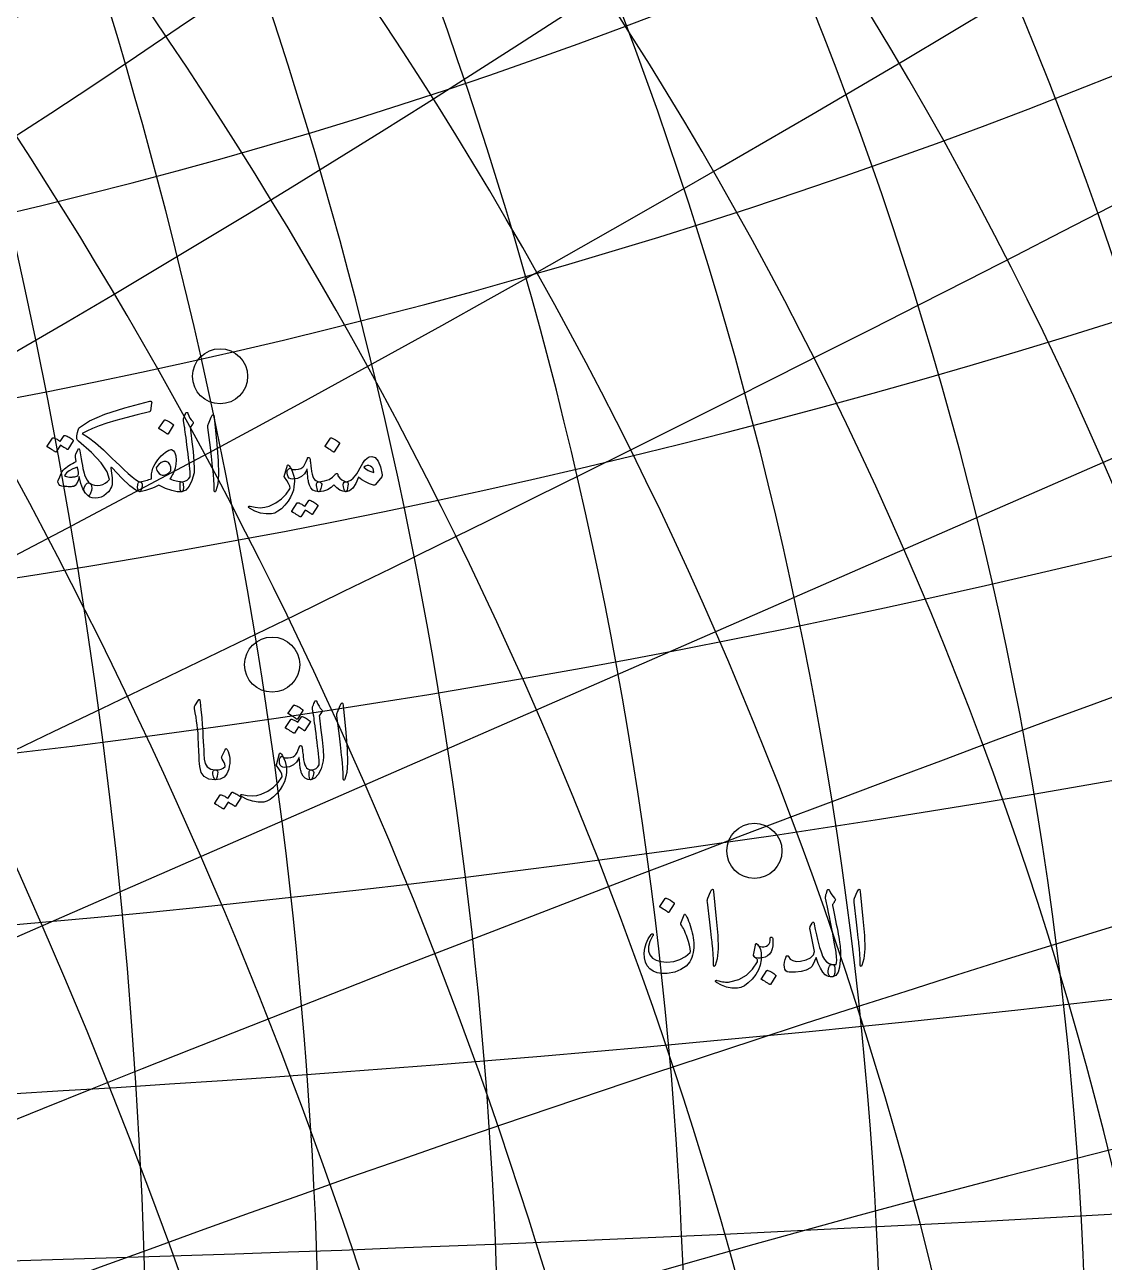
# Model space of a CAD drawing. Header units: millimetres. Extents: x -93 to 93, y -93 to 102.
# Drawn here: x 28.26 to 55.23, y 4.12 to 35.02 of the extents above; entities that cross this region are included whole.
import ezdxf

# ---------------------------------------------------------------- set-up
doc = ezdxf.new("R2010")
doc.units = ezdxf.units.MM
for name, color, linetype in [('ENGRAVE', 7, 'Continuous'), ('ENGRAVE_FINE', 8, 'Continuous'), ('TEXT', 5, 'Continuous')]:
    doc.layers.add(name, color=color, linetype=linetype)

msp = doc.modelspace()

# ---------------------------------------------------------------- linework, layer by layer
at = {"layer": 'ENGRAVE'}
msp.add_lwpolyline([(-78.8401, -34.4171), (78.8401, 34.4171)], dxfattribs=at)
for centre, radius in [((0, 0), 92.5), ((0, 0), 90.23375), ((0, 0), 86.025), ((0, 0), 86.025), ((33.13877120811424, 26.243951126987167), 0.6882), ((34.43854612104022, 19.043089270237854), 0.6882), ((46.48853873751298, 14.391280852213434), 0.6882)]:
    msp.add_circle(centre, radius, dxfattribs=at)
for centre, radius, start, end in [((-15.168528515445692, 5.0011889793700714e-15), 87.3520742874712, 279.99999983752946, 80.00000016247054), ((-72.18354577202558, 9.758659094876748e-15), 112.29766206480934, 309.9999999658587, 50.000000034141294), ((-49.66655690703753, 2.7075026651397943e-15), 99.33311381407509, 299.99999995038047, 60.00000004961953), ((-31.31053940275002, 0), 91.5458928772403, 289.99999992129074, 70.00000007870972), ((-102.52060280291674, 5.6538157364751155e-15), 133.8311422056668, 319.9999999759614, 40.00000002403863), ((-4.817300315426914e-15, 133.83114220566696), 102.5206028029169, 229.99999997596137, 310.0000000240386), ((-5.626093109739206e-15, 172.0499999999998), 148.99967072111247, 239.99999998346016, 300.00000001653984), ((1.746591513949201e-14, 251.52027352402982), 236.35174500858412, 249.99999998957287, 290.00000001042713), ((-5.558491933175161e-15, 495.39823081243094), 487.8720185326133, 259.99999999494844, 280.00000000505156)]:
    msp.add_arc(centre, radius, start, end, dxfattribs=at)
at = {"layer": 'ENGRAVE_FINE'}
msp.add_lwpolyline([(-78.8401, -34.4171), (78.8401, 34.4171)], dxfattribs=at)
for centre, radius, start, end in [((-7.526212279817645, 8.119422323193695e-15), 86.3536015246665, 274.9999996725535, 85.00000032744651), ((-23.05032927888738, 3.0584866627739177e-15), 89.05963341977744, 284.9999998930846, 75.00000010691542), ((-60.23535347449013, -3.252574430796591e-15), 105.01713399820412, 304.9999999590866, 55.00000004091339), ((-40.114116292783706, 8.991473341385332e-15), 94.91808547874831, 294.9999999385643, 65.00000006143568), ((-86.02499999999996, -1.1723341796468616e-14), 121.65772170314547, 314.99999997135205, 45.000000028647946), ((-6.897616614894542, -3.0111054971237197), 86.35360152466649, 298.5833330058865, 108.58333366078), ((-13.901640084243787, -6.068662150098609), 87.35207428747132, 303.5833331708634, 103.58333349580312), ((-48.67312015238095, 111.49676508595176), 86.02500000000009, 248.58333330468554, 338.583333361981), ((-21.125146129507776, -9.222032361257194), 89.05963341977743, 308.58333322641806, 98.58333344024845), ((6.897616614894488, 3.0111054971236766), 86.35360152466643, 118.58333300588606, 288.58333366078045), ((13.901640084243802, 6.068662150098621), 87.35207428747135, 123.5833331708634, 283.5833334958031), ((21.12514612950774, 9.22203236125717), 89.0596334197774, 128.58333322641806, 278.5833334402489), ((28.695456462856022, 12.526797518899356), 91.54589287724042, 133.58333325462377, 273.58333341204275), ((36.76375110690086, 16.04895418713696), 94.9180854787483, 138.5833332718978, 268.58333339476917), ((45.518363738590764, 19.870718093751716), 99.33311381407516, 143.58333328371396, 263.583333382953), ((55.2044454079305, 24.09910818681059), 105.01713399820419, 148.58333329241964, 258.5833333742469), ((66.15471450018525, 28.87937031206012), 112.29766206480939, 153.5833332991922, 253.58333336747432), ((78.84011867264003, 34.417093321256196), 121.65772170314563, 158.58333330468554, 248.58333336198098), ((93.95799466867241, 41.016694612257176), 133.8311422056669, 163.58333330929486, 243.58333335737166), ((112.59535833364276, 49.15270322460947), 149.9800105933053, 168.5833333132739, 238.58333335339262), ((136.55509121577236, 59.612154281255215), 172.05000000000027, 173.58333331679364, 233.58333334987333), ((169.07318010727076, 73.80769481125694), 203.55249119069325, 178.5833333199746, 228.58333334669192), ((-28.695456462855894, -12.526797518899333), 91.54589287724029, 313.58333325462377, 93.58333341204275), ((-216.61144580020107, -94.5601867434138), 251.52027352402973, 3.5833333229063555, 43.58333334376016), ((-169.07318010727133, -73.80769481125716), 203.55249119069384, 358.5833333199746, 48.583333346691916), ((-136.55509121577225, -59.61215428125522), 172.05000000000015, 353.58333331679364, 53.58333334987333), ((-112.59535833364265, -49.15270322460939), 149.98001059330514, 348.5833333132739, 58.58333335339262), ((-93.95799466867234, -41.01669461225713), 133.83114220566682, 343.58333330929486, 63.58333335737166), ((-78.84011867263983, -34.41709332125613), 121.65772170314541, 338.58333330468554, 68.58333336198143), ((-66.1547145001852, -28.879370312060082), 112.29766206480932, 333.5833332991922, 73.58333336747432), ((-55.204445407930365, -24.099108186810522), 105.01713399820405, 328.58333329241964, 78.58333337424688), ((-45.518363738590594, -19.87071809375166), 99.333113814075, 323.5833332837135, 83.58333338295301), ((-36.7637511069009, -16.04895418713698), 94.91808547874834, 318.5833332718978, 88.58333339476917), ((216.61144580020022, 94.56018674341345), 251.52027352402882, 183.58333332290636, 223.58333334376016), ((294.23532856105226, 128.4463409237675), 332.3750768260687, 188.58333332565712, 218.5833333410094), ((447.12453168464526, 195.18903563692598), 495.3982308124308, 193.58333332828192, 213.5833333383846), ((901.1466799841849, 393.38917677097555), 987.0261819587486, 198.58333333082714, 208.58333333583982), ((-901.1466799841866, -393.3891767709763), 987.0261819587504, 18.583333330827145, 28.583333335839825), ((-447.1245316846461, -195.18903563692638), 495.3982308124318, 13.583333328281924, 33.58333333838459), ((-294.23532856105163, -128.44634092376725), 332.3750768260681, 8.583333325657122, 38.58333334100939), ((-53.54349213115652, 122.65345113152831), 102.5206028029168, 253.58333330929486, 333.58333335737166), ((-60.00437106553624, 137.45355226620094), 122.85643227999017, 258.5833333132739, 328.5833333533931), ((-68.83418664251228, 157.68023734527983), 148.99967072111264, 263.58333331679364, 323.5833333498733), ((-81.43778070426366, 186.55161361913161), 184.48120783683498, 268.5833333199746, 318.5833333466919), ((-100.62884889351231, 230.51308588444456), 236.35174500858386, 273.58333332290636, 313.58333334376016), ((-132.97743721920946, 304.6148270943921), 321.0496707211132, 278.5833333256571, 308.5833333410094), ((0, 149.98001059330494), 122.85643227999037, 234.9999999799404, 305.0000000200596), ((-198.20014113404963, 454.0221482995396), 487.872018532613, 283.5833333282819, 303.5833333383846), ((-394.89185951755303, 904.5889139044538), 983.2702493450466, 288.58333333082714, 298.5833333358398), ((3.220694911988998e-15, 203.55249119069376), 184.48120783683484, 244.99999998664111, 295.0000000133589), ((394.89185951755076, -904.5889139044488), 983.2702493450412, 108.58333333082714, 118.58333333583982), ((-5.035503451025167e-15, 332.3750768260689), 321.04967072111316, 254.99999999232364, 285.00000000767636), ((198.20014113404963, -454.0221482995397), 487.87201853261314, 103.58333332828192, 123.58333333838459), ((132.97743721920935, -304.61482709439184), 321.0496707211129, 98.58333332565712, 128.5833333410094), ((1.923871620019768e-14, 987.0261819587494), 983.2702493450446, 264.99999999749366, 275.00000000250634), ((100.62884889351226, -230.5130858844444), 236.3517450085837, 93.58333332290636, 133.58333334376016)]:
    msp.add_arc(centre, radius, start, end, dxfattribs=at)
at = {"layer": 'TEXT'}
for points in [[(31.3947, 25.6237), (31.4025, 25.6232), (31.4093, 25.6217), (31.415, 25.6191), (31.4197, 25.6154), (31.4254, 25.6086), (31.4287, 25.5995), (31.4295, 25.5878), (31.428, 25.5738), (31.3975, 25.3823), (31.3949, 25.3735), (31.3898, 25.3664), (31.3824, 25.361), (31.3725, 25.3573), (31.0658, 25.2833), (30.7866, 25.211), (30.535, 25.1404), (30.311, 25.0715), (30.1148, 25.0044), (29.9465, 24.939), (29.8061, 24.8754), (29.6936, 24.8134), (29.8497, 24.7175), (30.0266, 24.5824), (30.2243, 24.4081), (30.4429, 24.1946), (30.5334, 24.1056), (30.6302, 24.0135), (30.7332, 23.9183), (30.8425, 23.82), (30.9448, 23.7321), (31.027, 23.6681), (31.0891, 23.628), (31.1311, 23.6119), (31.1741, 23.5931), (31.1949, 23.5536), (31.1935, 23.4932), (31.1699, 23.4121), (31.1602, 23.3902), (31.1505, 23.3746), (31.1408, 23.3652), (31.1311, 23.3621), (31.0286, 23.3992), (30.8792, 23.5106), (30.6831, 23.6962), (30.4401, 23.956), (30.4257, 23.9641), (30.4158, 23.9664), (30.4104, 23.9627), (30.4096, 23.9532), (30.4279, 23.8231), (30.4387, 23.7104), (30.4418, 23.615), (30.4373, 23.5369), (30.4226, 23.4865), (30.4033, 23.4405), (30.3796, 23.3991), (30.3513, 23.3621), (30.2935, 23.3047), (30.2313, 23.2601), (30.1645, 23.2284), (30.0932, 23.2095), (30.0133, 23.2015), (29.9427, 23.2081), (29.8814, 23.2293), (29.8296, 23.265), (29.7756, 23.3224), (29.7443, 23.3781), (29.7354, 23.432), (29.7491, 23.4842), (29.7817, 23.5394), (29.8157, 23.5716), (29.8511, 23.581), (29.8879, 23.5675), (29.943, 23.5388), (30.003, 23.5224), (30.0679, 23.518), (30.1376, 23.5258), (30.2065, 23.5453), (30.2687, 23.5758), (30.3244, 23.6174), (30.3735, 23.6701), (30.3128, 23.8618), (30.164, 24.0843), (29.9271, 24.3377), (29.602, 24.622), (29.5776, 24.6482), (29.5625, 24.6795), (29.5568, 24.7161), (29.5604, 24.7579), (29.5757, 24.8398), (29.5909, 24.9022), (29.6062, 24.9453), (29.6215, 24.9688), (29.8764, 25.1334), (30.2555, 25.297), (30.7589, 25.4595), (31.3864, 25.621), (31.3877, 25.6211), (31.3888, 25.6213), (31.3897, 25.6217), (31.3905, 25.6224), (31.3913, 25.623), (31.3923, 25.6234), (31.3934, 25.6237), (31.3947, 25.6237)], [(31.7471, 25.152), (31.7506, 25.1555), (31.7554, 25.1575), (31.7617, 25.1582), (31.7693, 25.1575), (31.8232, 25.1357), (31.8741, 25.109), (31.9218, 25.0774), (31.9663, 25.041), (31.9707, 25.0354), (31.9726, 25.0299), (31.9721, 25.0243), (31.9691, 25.0188), (31.8387, 24.8079), (31.8338, 24.8029), (31.8276, 24.8016), (31.82, 24.8042), (31.8109, 24.8107), (31.8031, 24.8162), (31.7908, 24.8245), (31.774, 24.8356), (31.7527, 24.8495), (31.7265, 24.8662), (31.6951, 24.8856), (31.6585, 24.9078), (31.6167, 24.9328), (31.6111, 24.9369), (31.6084, 24.9411), (31.6084, 24.9453), (31.6111, 24.9494)], [(32.2272, 25.1936), (32.2459, 25.2389), (32.2605, 25.2748), (32.2709, 25.3013), (32.2771, 25.3185), (32.282, 25.3294), (32.2882, 25.3372), (32.2959, 25.3419), (32.3049, 25.3435), (32.3151, 25.3417), (32.3236, 25.3365), (32.3304, 25.3279), (32.3354, 25.3157), (32.3585, 25.2562), (32.3861, 25.2026), (32.4181, 25.1549), (32.4547, 25.1131), (32.465, 25.0998), (32.4679, 25.0847), (32.4636, 25.0679), (32.452, 25.0493), (32.3909, 24.9633), (32.3951, 24.9248), (32.3992, 24.887), (32.4034, 24.8499), (32.4076, 24.8134), (32.4117, 24.7777), (32.4159, 24.7427), (32.42, 24.7083), (32.4242, 24.6747), (32.4625, 24.3632), (32.486, 24.1197), (32.4945, 23.9442), (32.488, 23.8366), (32.4357, 23.6415), (32.3673, 23.4974), (32.283, 23.4043), (32.1828, 23.3621), (32.18, 23.3621), (32.1772, 23.3621), (32.1745, 23.3621), (32.1717, 23.3621), (32.1552, 23.3777), (32.1446, 23.4135), (32.1399, 23.4693), (32.1412, 23.5453), (32.1438, 23.5734), (32.1516, 23.5938), (32.1646, 23.6067), (32.1828, 23.6119), (32.2532, 23.6259), (32.3118, 23.6514), (32.3586, 23.6883), (32.3937, 23.7367), (32.3913, 23.7948), (32.3871, 23.8609), (32.3809, 23.935), (32.3729, 24.017), (32.3631, 24.1067), (32.3517, 24.2036), (32.3388, 24.3079), (32.3243, 24.4194), (32.311, 24.529), (32.2986, 24.6275), (32.2874, 24.7149), (32.2771, 24.7912), (32.2683, 24.8565), (32.2612, 24.9106), (32.2558, 24.9536), (32.2522, 24.9855), (32.2244, 25.1437), (32.2235, 25.1593), (32.2237, 25.1728), (32.2249, 25.1842), (32.2272, 25.1936)], [(32.9154, 25.2214), (32.9419, 25.2727), (32.9633, 25.2907), (32.9794, 25.2755), (32.9903, 25.2269), (33.0541, 24.547), (33.0921, 24.1297), (33.1006, 23.7964), (33.0796, 23.547), (33.0292, 23.3815), (33.02, 23.368), (33.0118, 23.3607), (33.0047, 23.3597), (32.9986, 23.3649), (32.9938, 23.373), (32.9903, 23.3836), (32.9882, 23.3966), (32.9875, 23.4121), (32.9875, 23.5323), (32.982, 23.6597), (32.9709, 23.7945), (32.9542, 23.9365), (32.9506, 23.9737), (32.9397, 24.0739), (32.9215, 24.2373), (32.896, 24.4638), (32.8349, 24.9661), (32.8335, 24.9928), (32.8349, 25.0174), (32.8391, 25.0399), (32.846, 25.0604)], [(29.2413, 24.7635), (29.2448, 24.767), (29.2496, 24.769), (29.2559, 24.7697), (29.2635, 24.769), (29.2908, 24.7588), (29.3172, 24.7475), (29.3428, 24.7352), (29.3675, 24.7219), (29.3916, 24.7073), (29.4151, 24.6913), (29.438, 24.674), (29.4605, 24.6553), (29.4648, 24.6495), (29.4668, 24.6435), (29.4662, 24.6371), (29.4633, 24.6303), (29.3301, 24.4194), (29.3264, 24.4166), (29.3211, 24.4166), (29.314, 24.4194), (29.3051, 24.4249), (29.299, 24.4301), (29.2892, 24.4371), (29.2755, 24.446), (29.2579, 24.4569), (29.2364, 24.4698), (29.2108, 24.4849), (29.1809, 24.5024), (29.1469, 24.5221), (29.0415, 24.3583), (29.0366, 24.3533), (29.0304, 24.3521), (29.0228, 24.3547), (29.0137, 24.3611), (29.0059, 24.3667), (28.9936, 24.375), (28.9768, 24.3861), (28.9555, 24.4), (28.9293, 24.4166), (28.8979, 24.436), (28.8613, 24.4582), (28.8195, 24.4832), (28.8151, 24.4874), (28.8132, 24.4915), (28.8138, 24.4957), (28.8167, 24.4999), (28.9527, 24.7024), (28.9562, 24.7059), (28.961, 24.708), (28.9673, 24.7087), (28.9749, 24.708), (28.9981, 24.7004), (29.0207, 24.6917), (29.0425, 24.6817), (29.0637, 24.6705), (29.0841, 24.6583), (29.1039, 24.6452), (29.123, 24.6312), (29.1414, 24.6164)], [(29.8906, 23.5647), (29.9154, 23.5371), (29.9288, 23.4988), (29.9307, 23.4497), (29.9212, 23.3899), (29.901, 23.3227), (29.8795, 23.2796), (29.8566, 23.2603), (29.8324, 23.265), (29.7639, 23.3311), (29.7054, 23.4322), (29.657, 23.5683), (29.6187, 23.7395), (29.5883, 23.6389), (29.5556, 23.5647), (29.5203, 23.5168), (29.4827, 23.4953), (29.4625, 23.4917), (29.4407, 23.4891), (29.4174, 23.4875), (29.3925, 23.487), (29.3662, 23.4872), (29.3388, 23.4877), (29.3101, 23.4885), (29.2801, 23.4898), (29.2274, 23.4948), (29.1858, 23.5016), (29.1553, 23.5101), (29.1358, 23.5203), (29.1091, 23.5506), (29.0928, 23.5806), (29.0869, 23.6103), (29.0914, 23.6396), (29.1306, 23.7371), (29.165, 23.8131), (29.1945, 23.8675), (29.2191, 23.9005), (29.252, 23.9317), (29.2867, 23.9615), (29.3234, 23.99), (29.362, 24.017), (29.4028, 24.0429), (29.4463, 24.0677), (29.4923, 24.0914), (29.541, 24.1141), (29.5271, 24.2224), (29.5243, 24.2447), (29.5243, 24.2647), (29.5271, 24.2822), (29.5327, 24.2973), (29.5909, 24.4222), (29.6031, 24.4376), (29.6145, 24.4367), (29.6253, 24.4196), (29.6353, 24.3861), (29.6516, 24.2795), (29.6672, 24.1818), (29.6822, 24.0929), (29.6964, 24.0129), (29.7103, 23.9418), (29.7241, 23.88), (29.738, 23.8274), (29.7519, 23.7839), (29.7814, 23.7119), (29.8143, 23.6514), (29.8507, 23.6023), (29.8906, 23.5647)], [(35.8985, 24.7024), (35.902, 24.7059), (35.9068, 24.708), (35.9131, 24.7087), (35.9207, 24.708), (35.9746, 24.6861), (36.0255, 24.6594), (36.0732, 24.6279), (36.1177, 24.5914), (36.1221, 24.5859), (36.124, 24.5803), (36.1235, 24.5748), (36.1205, 24.5692), (35.9901, 24.3583), (35.9852, 24.3533), (35.979, 24.3521), (35.9714, 24.3547), (35.9623, 24.3611), (35.9545, 24.3667), (35.9422, 24.375), (35.9254, 24.3861), (35.9041, 24.4), (35.8779, 24.4166), (35.8465, 24.436), (35.8099, 24.4582), (35.7681, 24.4832), (35.7625, 24.4874), (35.7598, 24.4915), (35.7598, 24.4957), (35.7625, 24.4999)], [(31.9192, 24.4138), (31.9231, 24.4138), (31.9268, 24.4135), (31.9301, 24.4131), (31.933, 24.4125), (31.9358, 24.4117), (31.9386, 24.4107), (31.9414, 24.4096), (31.9441, 24.4083), (31.9745, 24.3831), (31.9989, 24.3493), (32.0175, 24.3068), (32.0302, 24.2557), (32.0407, 24.1518), (32.0364, 24.051), (32.0172, 23.9534), (31.983, 23.8588), (31.9729, 23.8366), (31.9622, 23.8144), (31.9507, 23.7922), (31.9386, 23.77), (31.9257, 23.7478), (31.9122, 23.7256), (31.898, 23.7034), (31.8831, 23.6812), (31.9254, 23.6668), (31.9663, 23.6538), (32.0059, 23.6425), (32.044, 23.6327), (32.0808, 23.6246), (32.1162, 23.6185), (32.1502, 23.6142), (32.1828, 23.6119), (32.1953, 23.6075), (32.205, 23.5945), (32.2119, 23.5728), (32.2161, 23.5425), (32.2202, 23.4657), (32.2161, 23.41), (32.2036, 23.3755), (32.1828, 23.3621), (32.0638, 23.3628), (31.9289, 23.3899), (31.778, 23.4433), (31.6111, 23.5231), (31.5551, 23.4967), (31.4925, 23.4703), (31.4233, 23.444), (31.3475, 23.4176), (31.2717, 23.3933), (31.2108, 23.376), (31.1649, 23.3656), (31.1338, 23.3621), (31.1182, 23.3659), (31.1047, 23.3774), (31.0932, 23.3965), (31.0839, 23.4232), (31.0803, 23.4384), (31.078, 23.4537), (31.0769, 23.469), (31.0769, 23.4842), (31.0779, 23.4995), (31.0794, 23.5147), (31.0814, 23.53), (31.0839, 23.5453), (31.0922, 23.5734), (31.1033, 23.5938), (31.1172, 23.6067), (31.1338, 23.6119), (31.1736, 23.6191), (31.2122, 23.6268), (31.2499, 23.635), (31.2865, 23.6438), (31.3224, 23.6531), (31.3579, 23.6629), (31.3931, 23.6732), (31.428, 23.684), (31.4228, 23.7463), (31.4266, 23.811), (31.4394, 23.8781), (31.4613, 23.9476), (31.4855, 24.0037), (31.5137, 24.0579), (31.5458, 24.1105), (31.582, 24.1613), (31.6225, 24.2104), (31.6677, 24.2577), (31.7175, 24.3034), (31.7721, 24.3472), (31.8146, 24.3764), (31.8533, 24.3972), (31.8881, 24.4097), (31.9192, 24.4138)], [(31.7943, 24.1197), (31.7292, 24.116), (31.6673, 24.0912), (31.6085, 24.0453), (31.5529, 23.9782), (31.5433, 23.956), (31.5452, 23.9282), (31.5586, 23.8949), (31.5834, 23.8561), (31.6162, 23.8196), (31.6507, 23.7936), (31.6869, 23.778), (31.7249, 23.7728), (31.7665, 23.7796), (31.8109, 23.7999), (31.8581, 23.8337), (31.9081, 23.881), (31.9041, 23.974), (31.8838, 24.0448), (31.8472, 24.0933), (31.7943, 24.1197)], [(35.3546, 24.2196), (35.3669, 24.2147), (35.3761, 24.2057), (35.3822, 24.1925), (35.3851, 24.1752), (35.3868, 24.1631), (35.3889, 24.1464), (35.3916, 24.125), (35.3948, 24.0989), (35.3986, 24.0683), (35.4028, 24.0333), (35.4076, 23.994), (35.4129, 23.9504), (35.424, 23.8672), (35.4379, 23.7978), (35.4545, 23.7423), (35.4739, 23.7007), (35.4977, 23.6681), (35.5274, 23.6424), (35.5629, 23.6237), (35.6044, 23.6119), (35.643, 23.599), (35.6675, 23.5772), (35.6777, 23.5463), (35.6737, 23.5064), (35.6571, 23.4433), (35.6404, 23.3982), (35.6238, 23.3711), (35.6071, 23.3621), (35.5258, 23.3725), (35.4594, 23.4037), (35.4079, 23.4558), (35.3713, 23.5286), (35.3644, 23.5516), (35.3577, 23.5761), (35.3512, 23.6022), (35.3449, 23.6299), (35.3391, 23.6593), (35.3341, 23.6906), (35.3301, 23.7238), (35.3269, 23.7589), (35.3242, 23.7931), (35.3217, 23.8235), (35.3193, 23.85), (35.3171, 23.8727), (35.3153, 23.8913), (35.314, 23.9053), (35.3132, 23.9149), (35.313, 23.9199), (35.3128, 23.9222), (35.3123, 23.9237), (35.3114, 23.9243), (35.3102, 23.9241), (35.3086, 23.9228), (35.3067, 23.9202), (35.3045, 23.9165), (35.3019, 23.9116), (35.2459, 23.8115), (35.1694, 23.7388), (35.0724, 23.6936), (34.955, 23.6757), (34.9051, 23.6814), (34.8662, 23.7014), (34.8385, 23.7355), (34.8218, 23.7839), (34.8166, 23.8278), (34.8176, 23.8651), (34.8249, 23.8958), (34.8385, 23.9199), (34.8551, 23.9367), (34.8718, 23.9456), (34.8884, 23.9464), (34.9051, 23.9393), (34.9195, 23.9296), (34.9321, 23.9227), (34.943, 23.9185), (34.9522, 23.9171), (35.0325, 23.9143), (35.1014, 23.9227), (35.1588, 23.9421), (35.2048, 23.9726), (35.2316, 24.0021), (35.2596, 24.0489), (35.2885, 24.1131), (35.3185, 24.1946), (35.3239, 24.2076), (35.3317, 24.2161), (35.3419, 24.2201), (35.3546, 24.2196)], [(36.928, 24.2446), (37.0149, 24.2137), (37.0869, 24.1266), (37.144, 23.9834), (37.1861, 23.7839), (37.1877, 23.7695), (37.1868, 23.7569), (37.1835, 23.7459), (37.1778, 23.7367), (37.0252, 23.5453), (37.0146, 23.5336), (37.0023, 23.5265), (36.9882, 23.5239), (36.9724, 23.5258), (36.8687, 23.5612), (36.7712, 23.6063), (36.68, 23.6611), (36.595, 23.7256), (36.5265, 23.5666), (36.4514, 23.453), (36.3697, 23.3848), (36.2815, 23.3621), (36.2716, 23.3658), (36.2613, 23.3767), (36.2508, 23.3949), (36.2398, 23.4204), (36.223, 23.4835), (36.2169, 23.5342), (36.2216, 23.5723), (36.2371, 23.598), (36.2461, 23.6041), (36.2565, 23.6084), (36.2683, 23.611), (36.2815, 23.6119), (36.3446, 23.6226), (36.4063, 23.6521), (36.4667, 23.7003), (36.5257, 23.7673), (36.5515, 23.8061), (36.5902, 23.8699), (36.6417, 23.9587), (36.706, 24.0725), (36.7563, 24.1478), (36.8101, 24.2016), (36.8673, 24.2338), (36.928, 24.2446)], [(29.5715, 23.9726), (29.4589, 23.9327), (29.3682, 23.8852), (29.2994, 23.83), (29.2524, 23.7673), (29.2734, 23.7534), (29.3003, 23.7423), (29.333, 23.734), (29.3717, 23.7284), (29.394, 23.7275), (29.4165, 23.7274), (29.4391, 23.7282), (29.4619, 23.7298), (29.4849, 23.7327), (29.508, 23.7371), (29.5314, 23.7431), (29.5549, 23.7506), (29.5819, 23.7683), (29.5965, 23.7992), (29.5986, 23.8432), (29.5882, 23.9005), (29.5809, 23.9268), (29.5757, 23.9476), (29.5725, 23.9629), (29.5715, 23.9726)], [(33.8728, 22.9514), (33.8641, 22.9571), (33.8575, 22.9632), (33.853, 22.9696), (33.8506, 22.9764), (33.85, 22.9819), (33.8513, 22.9875), (33.8542, 22.993), (33.8589, 22.9986), (33.8637, 23.0019), (33.87, 23.0034), (33.8776, 23.0033), (33.8866, 23.0014), (34.0162, 22.9724), (34.1385, 22.9632), (34.2535, 22.9738), (34.3612, 23.0041), (34.5278, 23.0841), (34.6699, 23.1824), (34.7873, 23.2992), (34.8801, 23.4343), (34.8814, 23.4369), (34.8825, 23.4391), (34.8835, 23.441), (34.8842, 23.4426), (34.8849, 23.444), (34.8853, 23.4454), (34.8855, 23.4468), (34.8856, 23.4481), (34.8768, 23.504), (34.8503, 23.5689), (34.806, 23.6427), (34.7441, 23.7256), (34.7419, 23.7308), (34.7406, 23.7354), (34.7405, 23.7392), (34.7413, 23.7423), (34.8218, 24.0253), (34.8307, 24.0359), (34.8461, 24.0288), (34.8681, 24.004), (34.8967, 23.9615), (34.9319, 23.8972), (34.9599, 23.8262), (34.9805, 23.7487), (34.9939, 23.6646), (34.9965, 23.6171), (34.9932, 23.5578), (34.984, 23.4866), (34.9689, 23.4037), (34.942, 23.3146), (34.8974, 23.222), (34.8352, 23.1259), (34.7552, 23.0263), (34.669, 22.9379), (34.5852, 22.8723), (34.5039, 22.8297), (34.425, 22.8099), (34.2854, 22.8073), (34.1468, 22.83), (34.0093, 22.878), (33.8728, 22.9514)], [(36.2815, 23.6119), (36.3035, 23.6048), (36.3196, 23.5973), (36.3298, 23.5895), (36.3342, 23.5813), (36.3363, 23.5689), (36.337, 23.5536), (36.3363, 23.5356), (36.3342, 23.5147), (36.3236, 23.448), (36.3113, 23.4003), (36.2972, 23.3717), (36.2815, 23.3621), (36.2065, 23.3727), (36.1316, 23.4044), (36.0567, 23.4573), (35.9818, 23.5314), (35.9103, 23.4636), (35.8236, 23.4128), (35.7216, 23.3789), (35.6044, 23.3621), (35.5917, 23.3647), (35.5815, 23.3725), (35.5737, 23.3855), (35.5683, 23.4037), (35.5461, 23.5203), (35.5437, 23.5333), (35.5447, 23.5473), (35.5492, 23.5624), (35.5572, 23.5786), (35.5664, 23.5911), (35.5773, 23.6008), (35.59, 23.6077), (35.6044, 23.6119), (35.7445, 23.6327), (35.8597, 23.6701), (35.9498, 23.7243), (36.0151, 23.795), (36.0227, 23.8047), (36.0317, 23.8117), (36.0421, 23.8158), (36.0539, 23.8172), (36.0648, 23.8157), (36.0726, 23.811), (36.0773, 23.8032), (36.0789, 23.7922), (36.0792, 23.7818), (36.0803, 23.7728), (36.082, 23.7652), (36.0844, 23.7589), (36.1311, 23.7029), (36.1795, 23.6597), (36.2296, 23.6294), (36.2815, 23.6119)], [(36.7282, 23.9726), (36.7803, 23.9293), (36.8392, 23.8935), (36.9051, 23.8654), (36.978, 23.845), (36.974, 23.8996), (36.9593, 23.9442), (36.9338, 23.9787), (36.8975, 24.0031), (36.8557, 24.0158), (36.8136, 24.0149), (36.7711, 24.0005), (36.7282, 23.9726)], [(35.3546, 23.1429), (35.3581, 23.1464), (35.3629, 23.1484), (35.3692, 23.1491), (35.3768, 23.1484), (35.4041, 23.1382), (35.4306, 23.1269), (35.4562, 23.1146), (35.4809, 23.1013), (35.5049, 23.0867), (35.5284, 23.0707), (35.5514, 23.0534), (35.5738, 23.0347), (35.5782, 23.0289), (35.5801, 23.0229), (35.5796, 23.0165), (35.5766, 23.0097), (35.4434, 22.7988), (35.4398, 22.796), (35.4344, 22.796), (35.4273, 22.7988), (35.4184, 22.8043), (35.4124, 22.8095), (35.4025, 22.8165), (35.3888, 22.8254), (35.3713, 22.8363), (35.3498, 22.8492), (35.3241, 22.8643), (35.2943, 22.8818), (35.2603, 22.9015), (35.1548, 22.7377), (35.15, 22.7327), (35.1437, 22.7315), (35.1361, 22.7341), (35.1271, 22.7405), (35.1193, 22.7461), (35.1069, 22.7544), (35.0901, 22.7655), (35.0688, 22.7794), (35.0426, 22.796), (35.0112, 22.8154), (34.9746, 22.8376), (34.9328, 22.8626), (34.9285, 22.8668), (34.9266, 22.8709), (34.9271, 22.8751), (34.93, 22.8793), (35.066, 23.0818), (35.0695, 23.0853), (35.0743, 23.0874), (35.0806, 23.0881), (35.0882, 23.0874), (35.1114, 23.0798), (35.134, 23.0711), (35.1558, 23.0611), (35.177, 23.0499), (35.1975, 23.0377), (35.2172, 23.0246), (35.2363, 23.0106), (35.2547, 22.9958)], [(32.5959, 18.1593), (32.6013, 18.1676), (32.6064, 18.1731), (32.611, 18.1759), (32.6154, 18.1759), (32.622, 18.1723), (32.6279, 18.1613), (32.6331, 18.1431), (32.6376, 18.1176), (32.6605, 17.9104), (32.6792, 17.7187), (32.6938, 17.5427), (32.7042, 17.3823), (32.7108, 17.2451), (32.717, 17.1221), (32.7226, 17.0134), (32.7278, 16.9188), (32.7322, 16.8385), (32.7357, 16.7724), (32.7384, 16.7206), (32.7402, 16.683), (32.7649, 16.5702), (32.8193, 16.4873), (32.9036, 16.4342), (33.0177, 16.411), (33.0495, 16.4027), (33.0698, 16.3833), (33.0786, 16.3527), (33.076, 16.3111), (33.063, 16.2455), (33.049, 16.1987), (33.0339, 16.1706), (33.0177, 16.1613), (32.8571, 16.1824), (32.7389, 16.2459), (32.6629, 16.3517), (32.6292, 16.4998), (32.624, 16.5707), (32.6192, 16.6417), (32.6149, 16.7129), (32.6112, 16.7842), (32.6078, 16.8558), (32.6046, 16.9275), (32.6016, 16.9994), (32.5987, 17.0715), (32.5935, 17.2089), (32.5862, 17.3326), (32.5769, 17.4427), (32.5654, 17.539), (32.5519, 17.6316), (32.5363, 17.7302), (32.5186, 17.8348), (32.4988, 17.9456), (32.4962, 17.9655), (32.4967, 17.9837), (32.5004, 18.0002), (32.5071, 18.015)], [(34.9769, 18.0288), (34.9804, 18.0323), (34.9852, 18.0344), (34.9915, 18.0351), (34.9991, 18.0344), (35.0264, 18.0241), (35.0529, 18.0129), (35.0784, 18.0006), (35.1032, 17.9872), (35.1272, 17.9726), (35.1507, 17.9567), (35.1737, 17.9393), (35.1961, 17.9206), (35.2017, 17.9138), (35.2044, 17.9074), (35.2044, 17.9014), (35.2017, 17.8956), (35.0685, 17.6847), (35.0636, 17.6809), (35.0574, 17.6806), (35.0497, 17.6837), (35.0407, 17.6903), (35.0329, 17.6958), (35.0206, 17.7042), (35.0038, 17.7153), (34.9824, 17.7291), (34.9563, 17.7458), (34.9249, 17.7652), (34.8883, 17.7874), (34.8465, 17.8124), (34.8409, 17.8165), (34.8381, 17.8207), (34.8381, 17.8249), (34.8409, 17.829)], [(35.4514, 17.9928), (35.4702, 18.038), (35.4847, 18.0739), (35.4951, 18.1005), (35.5014, 18.1176), (35.5062, 18.1286), (35.5125, 18.1364), (35.5201, 18.141), (35.5291, 18.1426), (35.5394, 18.1409), (35.5479, 18.1357), (35.5546, 18.127), (35.5596, 18.1149), (35.5827, 18.0554), (35.6103, 18.0018), (35.6424, 17.9541), (35.679, 17.9123), (35.6892, 17.8989), (35.6922, 17.8838), (35.6878, 17.867), (35.6762, 17.8485), (35.6151, 17.7624), (35.6193, 17.7239), (35.6235, 17.6861), (35.6276, 17.649), (35.6318, 17.6126), (35.636, 17.5768), (35.6401, 17.5418), (35.6443, 17.5075), (35.6484, 17.4738), (35.6868, 17.1623), (35.7102, 16.9188), (35.7187, 16.7433), (35.7123, 16.6358), (35.6599, 16.4407), (35.5916, 16.2965), (35.5073, 16.2034), (35.407, 16.1613), (35.4042, 16.1613), (35.4015, 16.1613), (35.3987, 16.1613), (35.3959, 16.1613), (35.3794, 16.1769), (35.3689, 16.2126), (35.3642, 16.2684), (35.3654, 16.3444), (35.368, 16.3725), (35.3758, 16.393), (35.3888, 16.4058), (35.407, 16.411), (35.4774, 16.4251), (35.5361, 16.4505), (35.5829, 16.4875), (35.6179, 16.5359), (35.6156, 16.594), (35.6113, 16.6601), (35.6052, 16.7341), (35.5971, 16.8162), (35.5873, 16.9058), (35.5759, 17.0028), (35.563, 17.107), (35.5485, 17.2185), (35.5352, 17.3281), (35.5229, 17.4267), (35.5116, 17.5141), (35.5014, 17.5904), (35.4925, 17.6556), (35.4854, 17.7097), (35.48, 17.7527), (35.4764, 17.7846), (35.4486, 17.9428), (35.4478, 17.9584), (35.448, 17.9719), (35.4492, 17.9834), (35.4514, 17.9928)], [(36.1396, 18.0205), (36.1662, 18.0718), (36.1875, 18.0899), (36.2036, 18.0746), (36.2145, 18.0261), (36.2784, 17.3462), (36.3164, 16.9289), (36.3249, 16.5955), (36.3039, 16.3461), (36.2534, 16.1807), (36.2442, 16.1671), (36.2361, 16.1599), (36.2289, 16.1588), (36.2229, 16.164), (36.218, 16.1722), (36.2145, 16.1828), (36.2125, 16.1958), (36.2118, 16.2112), (36.2118, 16.3314), (36.2062, 16.4589), (36.1951, 16.5936), (36.1785, 16.7357), (36.1748, 16.7728), (36.1639, 16.873), (36.1457, 17.0364), (36.1202, 17.2629), (36.0591, 17.7652), (36.0578, 17.7919), (36.0591, 17.8165), (36.0633, 17.8391), (36.0702, 17.8596)], [(35.1684, 17.7402), (35.1718, 17.7437), (35.1767, 17.7458), (35.1829, 17.7465), (35.1906, 17.7458), (35.2179, 17.7355), (35.2443, 17.7243), (35.2699, 17.712), (35.2946, 17.6986), (35.3187, 17.684), (35.3422, 17.6681), (35.3651, 17.6507), (35.3876, 17.632), (35.3919, 17.6263), (35.3938, 17.6202), (35.3933, 17.6138), (35.3904, 17.607), (35.2572, 17.3961), (35.2535, 17.3934), (35.2482, 17.3934), (35.241, 17.3961), (35.2322, 17.4017), (35.2264, 17.4055), (35.2173, 17.4114), (35.2049, 17.4194), (35.1892, 17.4294), (35.1702, 17.4414), (35.1479, 17.4551), (35.1223, 17.4705), (35.0934, 17.4877), (34.9963, 17.3323), (34.9915, 17.3285), (34.9852, 17.3281), (34.9776, 17.3313), (34.9686, 17.3379), (34.9608, 17.3434), (34.9485, 17.3517), (34.9316, 17.3628), (34.9103, 17.3767), (34.8841, 17.3934), (34.8527, 17.4128), (34.8161, 17.435), (34.7743, 17.46), (34.77, 17.4641), (34.7681, 17.4683), (34.7686, 17.4724), (34.7715, 17.4766), (34.9075, 17.6764), (34.911, 17.6799), (34.9158, 17.682), (34.9221, 17.6826), (34.9297, 17.682), (34.9491, 17.6748), (34.9682, 17.667), (34.9872, 17.6588), (35.006, 17.65), (35.0245, 17.6406), (35.0425, 17.6303), (35.0599, 17.6191), (35.0768, 17.607)], [(35.1573, 17.0187), (35.1696, 17.0139), (35.1788, 17.0049), (35.1848, 16.9917), (35.1878, 16.9743), (35.1894, 16.9623), (35.1916, 16.9455), (35.1943, 16.9241), (35.1975, 16.898), (35.2012, 16.8674), (35.2055, 16.8325), (35.2103, 16.7932), (35.2155, 16.7496), (35.2266, 16.6663), (35.2405, 16.5969), (35.2572, 16.5414), (35.2766, 16.4998), (35.3004, 16.4672), (35.33, 16.4415), (35.3656, 16.4228), (35.407, 16.411), (35.4457, 16.3982), (35.4702, 16.3763), (35.4804, 16.3454), (35.4764, 16.3056), (35.4597, 16.2424), (35.4431, 16.1973), (35.4264, 16.1703), (35.4098, 16.1613), (35.3285, 16.1717), (35.262, 16.2029), (35.2105, 16.2549), (35.1739, 16.3278), (35.1671, 16.3507), (35.1604, 16.3753), (35.1539, 16.4014), (35.1476, 16.429), (35.1417, 16.4584), (35.1368, 16.4897), (35.1327, 16.523), (35.1295, 16.5581), (35.1268, 16.5922), (35.1243, 16.6226), (35.122, 16.6491), (35.1198, 16.6719), (35.118, 16.6904), (35.1167, 16.7045), (35.1159, 16.714), (35.1156, 16.719), (35.1155, 16.7214), (35.115, 16.7228), (35.1141, 16.7234), (35.1129, 16.7232), (35.1113, 16.7219), (35.1094, 16.7194), (35.1071, 16.7156), (35.1045, 16.7107), (35.0485, 16.6106), (34.972, 16.538), (34.8751, 16.4927), (34.7577, 16.4748), (34.7077, 16.4806), (34.6689, 16.5005), (34.6411, 16.5347), (34.6245, 16.5831), (34.6193, 16.6269), (34.6203, 16.6642), (34.6276, 16.6949), (34.6411, 16.719), (34.6578, 16.7359), (34.6744, 16.7447), (34.6911, 16.7456), (34.7077, 16.7385), (34.7221, 16.7287), (34.7348, 16.7218), (34.7457, 16.7176), (34.7549, 16.7163), (34.8352, 16.7135), (34.9041, 16.7218), (34.9615, 16.7412), (35.0074, 16.7718), (35.0343, 16.8012), (35.0622, 16.8481), (35.0912, 16.9122), (35.1212, 16.9938), (35.1266, 17.0068), (35.1344, 17.0153), (35.1446, 17.0192), (35.1573, 17.0187)], [(33.1842, 16.7468), (33.2619, 16.9188), (33.2734, 16.9377), (33.2855, 16.9445), (33.2984, 16.9391), (33.3119, 16.9216), (33.3369, 16.8691), (33.3563, 16.8144), (33.3702, 16.7574), (33.3785, 16.6982), (33.3811, 16.6364), (33.3778, 16.5716), (33.3686, 16.5039), (33.3535, 16.4332), (33.3076, 16.3142), (33.2363, 16.2292), (33.1397, 16.1782), (33.0177, 16.1613), (33.0037, 16.1701), (32.9893, 16.1966), (32.9746, 16.2409), (32.9595, 16.3028), (32.9551, 16.3359), (32.956, 16.3631), (32.9621, 16.3845), (32.9733, 16.3999), (32.9824, 16.4058), (32.9928, 16.4096), (33.0046, 16.4113), (33.0177, 16.411), (33.0946, 16.4134), (33.1614, 16.429), (33.2181, 16.4578), (33.2647, 16.4998), (33.2668, 16.5031), (33.2675, 16.5074), (33.2668, 16.5128), (33.2647, 16.5192), (33.2538, 16.5584), (33.2377, 16.5983), (33.2163, 16.6389), (33.1898, 16.6802), (33.1811, 16.6958), (33.1773, 16.7121), (33.1783, 16.7291), (33.1842, 16.7468)], [(33.6754, 15.7506), (33.6667, 15.7563), (33.6602, 15.7623), (33.6556, 15.7688), (33.6532, 15.7755), (33.6527, 15.7811), (33.6539, 15.7866), (33.6569, 15.7922), (33.6615, 15.7977), (33.6664, 15.801), (33.6726, 15.8026), (33.6803, 15.8024), (33.6893, 15.8005), (33.8189, 15.7715), (33.9411, 15.7623), (34.0561, 15.7729), (34.1638, 15.8033), (34.3305, 15.8832), (34.4725, 15.9816), (34.59, 16.0983), (34.6827, 16.2334), (34.684, 16.236), (34.6852, 16.2383), (34.6861, 16.2402), (34.6869, 16.2417), (34.6875, 16.2431), (34.6879, 16.2445), (34.6882, 16.2459), (34.6883, 16.2473), (34.6795, 16.3031), (34.6529, 16.368), (34.6087, 16.4419), (34.5468, 16.5248), (34.5445, 16.53), (34.5433, 16.5345), (34.5431, 16.5383), (34.544, 16.5414), (34.6245, 16.8245), (34.6333, 16.8351), (34.6488, 16.8279), (34.6708, 16.8031), (34.6994, 16.7607), (34.7346, 16.6963), (34.7625, 16.6254), (34.7832, 16.5478), (34.7965, 16.4637), (34.7991, 16.4162), (34.7958, 16.3569), (34.7866, 16.2858), (34.7715, 16.2029), (34.7447, 16.1137), (34.7001, 16.0211), (34.6378, 15.925), (34.5579, 15.8255), (34.4717, 15.737), (34.3879, 15.6715), (34.3066, 15.6288), (34.2276, 15.609), (34.088, 15.6064), (33.9495, 15.6291), (33.8119, 15.6772), (33.6754, 15.7506)], [(33.4312, 15.8477), (33.4347, 15.8511), (33.4395, 15.8532), (33.4458, 15.8539), (33.4534, 15.8532), (33.4807, 15.843), (33.5072, 15.8317), (33.5328, 15.8194), (33.5575, 15.8061), (33.5815, 15.7915), (33.605, 15.7755), (33.628, 15.7582), (33.6504, 15.7395), (33.6548, 15.7337), (33.6567, 15.7277), (33.6562, 15.7212), (33.6532, 15.7145), (33.52, 15.5036), (33.5164, 15.5008), (33.511, 15.5008), (33.5039, 15.5036), (33.495, 15.5091), (33.489, 15.5142), (33.4791, 15.5213), (33.4654, 15.5302), (33.4479, 15.541), (33.4264, 15.554), (33.4007, 15.5691), (33.3709, 15.5866), (33.3369, 15.6063), (33.2314, 15.4425), (33.2266, 15.4375), (33.2203, 15.4363), (33.2127, 15.4389), (33.2037, 15.4453), (33.1959, 15.4509), (33.1836, 15.4592), (33.1667, 15.4703), (33.1454, 15.4842), (33.1192, 15.5008), (33.0878, 15.5202), (33.0512, 15.5424), (33.0094, 15.5674), (33.0051, 15.5716), (33.0032, 15.5757), (33.0037, 15.5799), (33.0066, 15.5841), (33.1426, 15.7866), (33.1461, 15.7901), (33.1509, 15.7922), (33.1572, 15.7929), (33.1648, 15.7922), (33.1881, 15.7846), (33.2106, 15.7759), (33.2325, 15.7659), (33.2536, 15.7547), (33.2741, 15.7425), (33.2939, 15.7294), (33.3129, 15.7154), (33.3313, 15.7006)], [(45.3952, 13.3687), (45.4217, 13.42), (45.4431, 13.4381), (45.4592, 13.4228), (45.4701, 13.3742), (45.5339, 12.6944), (45.5719, 12.2771), (45.5804, 11.9437), (45.5594, 11.6943), (45.509, 11.5289), (45.4998, 11.5153), (45.4916, 11.5081), (45.4845, 11.507), (45.4784, 11.5122), (45.4736, 11.5204), (45.4701, 11.5309), (45.468, 11.544), (45.4673, 11.5594), (45.4673, 11.6796), (45.4618, 11.8071), (45.4507, 11.9418), (45.434, 12.0839), (45.4304, 12.121), (45.4195, 12.2212), (45.4013, 12.3846), (45.3758, 12.6111), (45.3147, 13.1134), (45.3133, 13.1401), (45.3147, 13.1647), (45.3189, 13.1873), (45.3258, 13.2077)], [(48.3062, 13.3937), (48.3112, 13.407), (48.318, 13.4166), (48.3265, 13.4223), (48.3367, 13.4242), (48.3459, 13.4226), (48.354, 13.4179), (48.3611, 13.4101), (48.3672, 13.3992), (48.3918, 13.3429), (48.4213, 13.2931), (48.4557, 13.2499), (48.4949, 13.2133), (48.5077, 13.1972), (48.5129, 13.1793), (48.5105, 13.1597), (48.5004, 13.1384), (48.4934, 13.1273), (48.4862, 13.1162), (48.4788, 13.1051), (48.4713, 13.094), (48.4637, 13.0829), (48.4564, 13.0718), (48.4492, 13.0607), (48.4421, 13.0496), (48.4437, 13.0227), (48.4567, 12.9476), (48.4812, 12.8243), (48.5171, 12.6527), (48.537, 12.5585), (48.5552, 12.4699), (48.5717, 12.3871), (48.5864, 12.31), (48.5993, 12.2388), (48.61, 12.1737), (48.6187, 12.1147), (48.6253, 12.0617), (48.6303, 12.0117), (48.6343, 11.9618), (48.6373, 11.9118), (48.6392, 11.8619), (48.64, 11.8117), (48.6399, 11.7613), (48.6386, 11.7105), (48.6364, 11.6593), (48.6171, 11.4878), (48.5788, 11.3617), (48.5214, 11.281), (48.4449, 11.2458), (48.4071, 11.2448), (48.3769, 11.2555), (48.3544, 11.2781), (48.3395, 11.3124), (48.3318, 11.3528), (48.3311, 11.3936), (48.3374, 11.4347), (48.3506, 11.4761), (48.3683, 11.5145), (48.388, 11.5407), (48.4099, 11.5547), (48.4338, 11.5566), (48.4523, 11.5553), (48.4688, 11.5542), (48.4835, 11.5532), (48.4963, 11.5525), (48.5073, 11.5522), (48.5167, 11.5528), (48.5246, 11.5543), (48.5309, 11.5566), (48.5434, 11.5979), (48.5476, 11.6607), (48.5434, 11.745), (48.5309, 11.8508), (48.5214, 11.9136), (48.5094, 11.9857), (48.495, 12.067), (48.4782, 12.1574), (48.4591, 12.2572), (48.438, 12.3666), (48.4147, 12.4855), (48.3894, 12.6139), (48.3644, 12.7395), (48.3422, 12.8498), (48.3228, 12.9448), (48.3062, 13.0246), (48.2925, 13.0891), (48.2819, 13.1384), (48.2744, 13.1724), (48.2701, 13.1911), (48.2664, 13.2155), (48.2666, 13.2417), (48.2706, 13.2697), (48.2784, 13.2993), (48.2837, 13.3141), (48.2885, 13.3281), (48.2927, 13.3412), (48.2965, 13.3534), (48.2997, 13.3648), (48.3023, 13.3753), (48.3045, 13.3849), (48.3062, 13.3937)], [(49.061, 13.3687), (49.0875, 13.42), (49.1088, 13.4381), (49.125, 13.4228), (49.1359, 13.3742), (49.1997, 12.6944), (49.2377, 12.2771), (49.2462, 11.9437), (49.2252, 11.6943), (49.1747, 11.5289), (49.1655, 11.5153), (49.1574, 11.5081), (49.1503, 11.507), (49.1442, 11.5122), (49.1394, 11.5204), (49.1359, 11.5309), (49.1338, 11.544), (49.1331, 11.5594), (49.1331, 11.6796), (49.1276, 11.8071), (49.1165, 11.9418), (49.0998, 12.0839), (49.0962, 12.121), (49.0852, 12.2212), (49.067, 12.3846), (49.0415, 12.6111), (48.9805, 13.1134), (48.9791, 13.1401), (48.9805, 13.1647), (48.9847, 13.1873), (48.9916, 13.2077)], [(44.263, 13.2022), (44.2665, 13.2057), (44.2713, 13.2077), (44.2776, 13.2084), (44.2852, 13.2077), (44.3391, 13.1859), (44.3899, 13.1592), (44.4376, 13.1276), (44.4822, 13.0912), (44.4865, 13.0856), (44.4885, 13.0801), (44.4879, 13.0745), (44.485, 13.069), (44.3546, 12.8581), (44.3497, 12.8531), (44.3435, 12.8518), (44.3358, 12.8545), (44.3268, 12.8609), (44.319, 12.8664), (44.3067, 12.8747), (44.2899, 12.8858), (44.2685, 12.8997), (44.2423, 12.9164), (44.211, 12.9358), (44.1744, 12.958), (44.1326, 12.983), (44.127, 12.9871), (44.1242, 12.9913), (44.1242, 12.9955), (44.127, 12.9996)], [(44.7764, 12.7859), (44.7996, 12.7391), (44.8222, 12.6902), (44.844, 12.6392), (44.8652, 12.5861), (44.8853, 12.5306), (44.904, 12.4724), (44.9214, 12.4113), (44.9373, 12.3475), (44.951, 12.2839), (44.9616, 12.2209), (44.9691, 12.1584), (44.9734, 12.0964), (44.9746, 12.0347), (44.9727, 11.9732), (44.9677, 11.9119), (44.9595, 11.8508), (44.946, 11.7866), (44.9276, 11.7273), (44.9044, 11.6728), (44.8763, 11.6232), (44.7807, 11.5103), (44.655, 11.4241), (44.499, 11.3646), (44.3129, 11.3318), (44.1784, 11.3285), (44.0604, 11.3464), (43.9591, 11.3854), (43.8745, 11.4456), (43.8108, 11.523), (43.767, 11.6135), (43.7428, 11.7172), (43.7385, 11.8341), (43.7543, 11.958), (43.7878, 12.0769), (43.8389, 12.1911), (43.9078, 12.3003), (43.9187, 12.3128), (43.9293, 12.3197), (43.9395, 12.3211), (43.9494, 12.317), (43.9586, 12.3083), (43.9612, 12.2962), (43.9572, 12.2805), (43.9466, 12.2615), (43.878, 12.1239), (43.844, 11.9999), (43.8447, 11.8894), (43.88, 11.7925), (43.9447, 11.7148), (44.0361, 11.6593), (44.1542, 11.626), (44.2991, 11.6149), (44.4741, 11.6321), (44.63, 11.678), (44.7668, 11.7528), (44.8846, 11.8563), (44.887, 11.86), (44.8888, 11.8653), (44.8898, 11.8724), (44.8901, 11.8813), (44.8861, 11.9508), (44.8714, 12.0318), (44.8459, 12.1243), (44.8097, 12.2282), (44.7892, 12.2805), (44.7694, 12.3291), (44.7503, 12.3741), (44.732, 12.4155), (44.7141, 12.453), (44.6966, 12.4866), (44.6794, 12.5162), (44.6626, 12.5417), (44.6546, 12.5551), (44.6501, 12.5674), (44.6491, 12.5787), (44.6515, 12.5889), (44.7347, 12.7943), (44.7425, 12.8062), (44.7521, 12.8088), (44.7634, 12.8021), (44.7764, 12.7859)], [(48.4421, 11.243), (48.3861, 11.2463), (48.3374, 11.2562), (48.2959, 11.2727), (48.2618, 11.2958), (48.1985, 11.3653), (48.139, 11.4602), (48.0833, 11.5804), (48.0314, 11.7259), (47.9955, 11.6329), (47.96, 11.5594), (47.9248, 11.5053), (47.8899, 11.4706), (47.7817, 11.4128), (47.6568, 11.3755), (47.5153, 11.3587), (47.3571, 11.3624), (47.3124, 11.3731), (47.278, 11.3971), (47.2541, 11.4342), (47.2406, 11.4845), (47.2369, 11.5436), (47.2426, 11.6073), (47.2577, 11.6754), (47.2822, 11.7481), (47.287, 11.758), (47.2933, 11.7654), (47.3009, 11.7705), (47.3099, 11.7731), (47.3214, 11.7727), (47.3308, 11.7689), (47.338, 11.7616), (47.3432, 11.7509), (47.3857, 11.6886), (47.4494, 11.6489), (47.5342, 11.6317), (47.6402, 11.6371), (47.7872, 11.6709), (47.8955, 11.7224), (47.9648, 11.7916), (47.9954, 11.8785), (47.8816, 12.4224), (47.8778, 12.4474), (47.8774, 12.4696), (47.8805, 12.489), (47.8871, 12.5057), (47.9343, 12.5889), (47.9411, 12.5998), (47.9475, 12.6076), (47.9536, 12.6123), (47.9593, 12.6139), (47.9671, 12.6097), (47.9739, 12.6), (47.9796, 12.5848), (47.9843, 12.5639), (48.0119, 12.4251), (48.0394, 12.2972), (48.0667, 12.1802), (48.0939, 12.0742), (48.1205, 11.979), (48.1463, 11.8948), (48.1711, 11.8215), (48.1952, 11.7592), (48.2394, 11.6789), (48.2944, 11.6184), (48.3601, 11.5776), (48.4366, 11.5566), (48.4581, 11.5493), (48.4754, 11.533), (48.4886, 11.5077), (48.4976, 11.4734), (48.5001, 11.4552), (48.5018, 11.4369), (48.5028, 11.4185), (48.5032, 11.3998), (48.5025, 11.381), (48.5004, 11.362), (48.4969, 11.3429), (48.4921, 11.3235), (48.4806, 11.2883), (48.4685, 11.2632), (48.4557, 11.2481), (48.4421, 11.243)], [(46.5662, 12.0533), (46.5976, 12.0119), (46.6224, 11.9708), (46.6406, 11.93), (46.6523, 11.8896), (46.6589, 11.8466), (46.662, 11.7953), (46.6616, 11.7356), (46.6578, 11.6676), (46.6344, 11.5398), (46.5891, 11.4172), (46.522, 11.2998), (46.433, 11.1875), (46.3352, 11.0911), (46.2416, 11.021), (46.1521, 10.9773), (46.0667, 10.96), (45.9289, 10.9648), (45.7955, 10.9905), (45.6666, 11.037), (45.5423, 11.1043), (45.5336, 11.11), (45.527, 11.1161), (45.5225, 11.1225), (45.5201, 11.1293), (45.5195, 11.1371), (45.5208, 11.1438), (45.5237, 11.1496), (45.5284, 11.1542), (45.5355, 11.1574), (45.543, 11.1584), (45.5508, 11.1574), (45.5589, 11.1542), (45.6051, 11.1415), (45.6494, 11.131), (45.6919, 11.1228), (45.7324, 11.1168), (45.7711, 11.1132), (45.8083, 11.1123), (45.844, 11.1139), (45.878, 11.1182), (46.1009, 11.182), (46.2894, 11.2874), (46.4436, 11.4345), (46.5635, 11.6232), (46.5647, 11.6291), (46.5655, 11.6385), (46.5661, 11.6513), (46.5662, 11.6676), (46.5617, 11.6803), (46.5482, 11.6961), (46.5257, 11.715), (46.4941, 11.737), (46.4802, 11.754), (46.4719, 11.7745), (46.4691, 11.7984), (46.4719, 11.8258), (46.5135, 12.0367), (46.522, 12.0637), (46.5336, 12.0755), (46.5484, 12.0721), (46.5662, 12.0533)], [(46.9131, 12.2393), (46.9266, 12.2372), (46.9367, 12.2309), (46.9433, 12.2205), (46.9464, 12.206), (46.9521, 12.1092), (46.9471, 12.0214), (46.9313, 11.9427), (46.9048, 11.873), (46.867, 11.8143), (46.8174, 11.7689), (46.756, 11.7366), (46.6828, 11.7176), (46.6315, 11.7115), (46.5829, 11.7127), (46.5371, 11.7212), (46.4941, 11.737), (46.4792, 11.7488), (46.4705, 11.7675), (46.4681, 11.7932), (46.4719, 11.8258), (46.5135, 12.0367), (46.5168, 12.0526), (46.5211, 12.0644), (46.5265, 12.0721), (46.5329, 12.0755), (46.54, 12.0752), (46.5475, 12.0714), (46.5553, 12.0641), (46.5635, 12.0533), (46.5844, 12.0298), (46.6113, 12.0117), (46.6441, 11.9992), (46.6828, 11.9923), (46.723, 11.9919), (46.7605, 11.9992), (46.7952, 12.0141), (46.8271, 12.0367), (46.8547, 12.0679), (46.8736, 12.1061), (46.8838, 12.1512), (46.8854, 12.2032), (46.8871, 12.219), (46.8923, 12.2302), (46.901, 12.237), (46.9131, 12.2393)], [(46.7993, 11.4012), (46.8028, 11.4047), (46.8077, 11.4068), (46.8139, 11.4075), (46.8215, 11.4068), (46.8755, 11.3849), (46.9263, 11.3582), (46.974, 11.3266), (47.0186, 11.2902), (47.0229, 11.2847), (47.0248, 11.2791), (47.0243, 11.2736), (47.0213, 11.268), (46.8909, 11.0571), (46.8861, 11.0521), (46.8798, 11.0509), (46.8722, 11.0535), (46.8632, 11.0599), (46.8554, 11.0654), (46.843, 11.0738), (46.8262, 11.0849), (46.8049, 11.0987), (46.7787, 11.1154), (46.7473, 11.1348), (46.7107, 11.157), (46.6689, 11.182), (46.6634, 11.1862), (46.6606, 11.1903), (46.6606, 11.1945), (46.6634, 11.1986)]]:
    msp.add_lwpolyline(points, close=True, dxfattribs=at)

doc.saveas('drawing.dxf')
